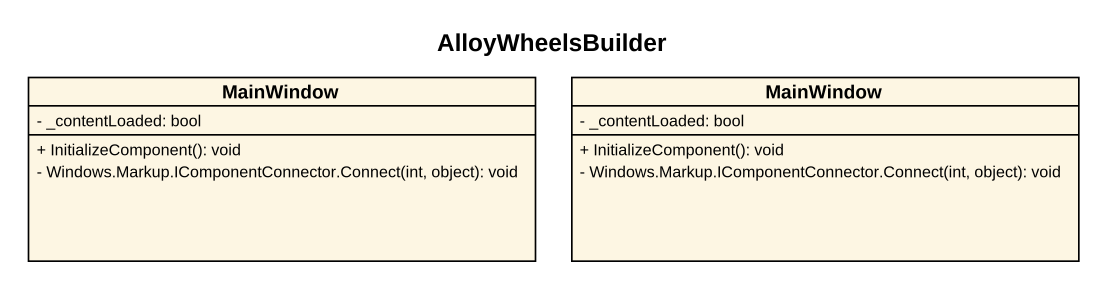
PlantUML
@startuml
title AlloyWheelsBuilder
hide circle
hide empty members
skinparam classAttributeIconSize 0
class MainWindow {
  - _contentLoaded: bool
  + InitializeComponent(): void
  - Windows.Markup.IComponentConnector.Connect(int, object): void
}
class "MainWindow" as MainWindow_2 {
  - _contentLoaded: bool
  + InitializeComponent(): void
  - Windows.Markup.IComponentConnector.Connect(int, object): void
}
@enduml
